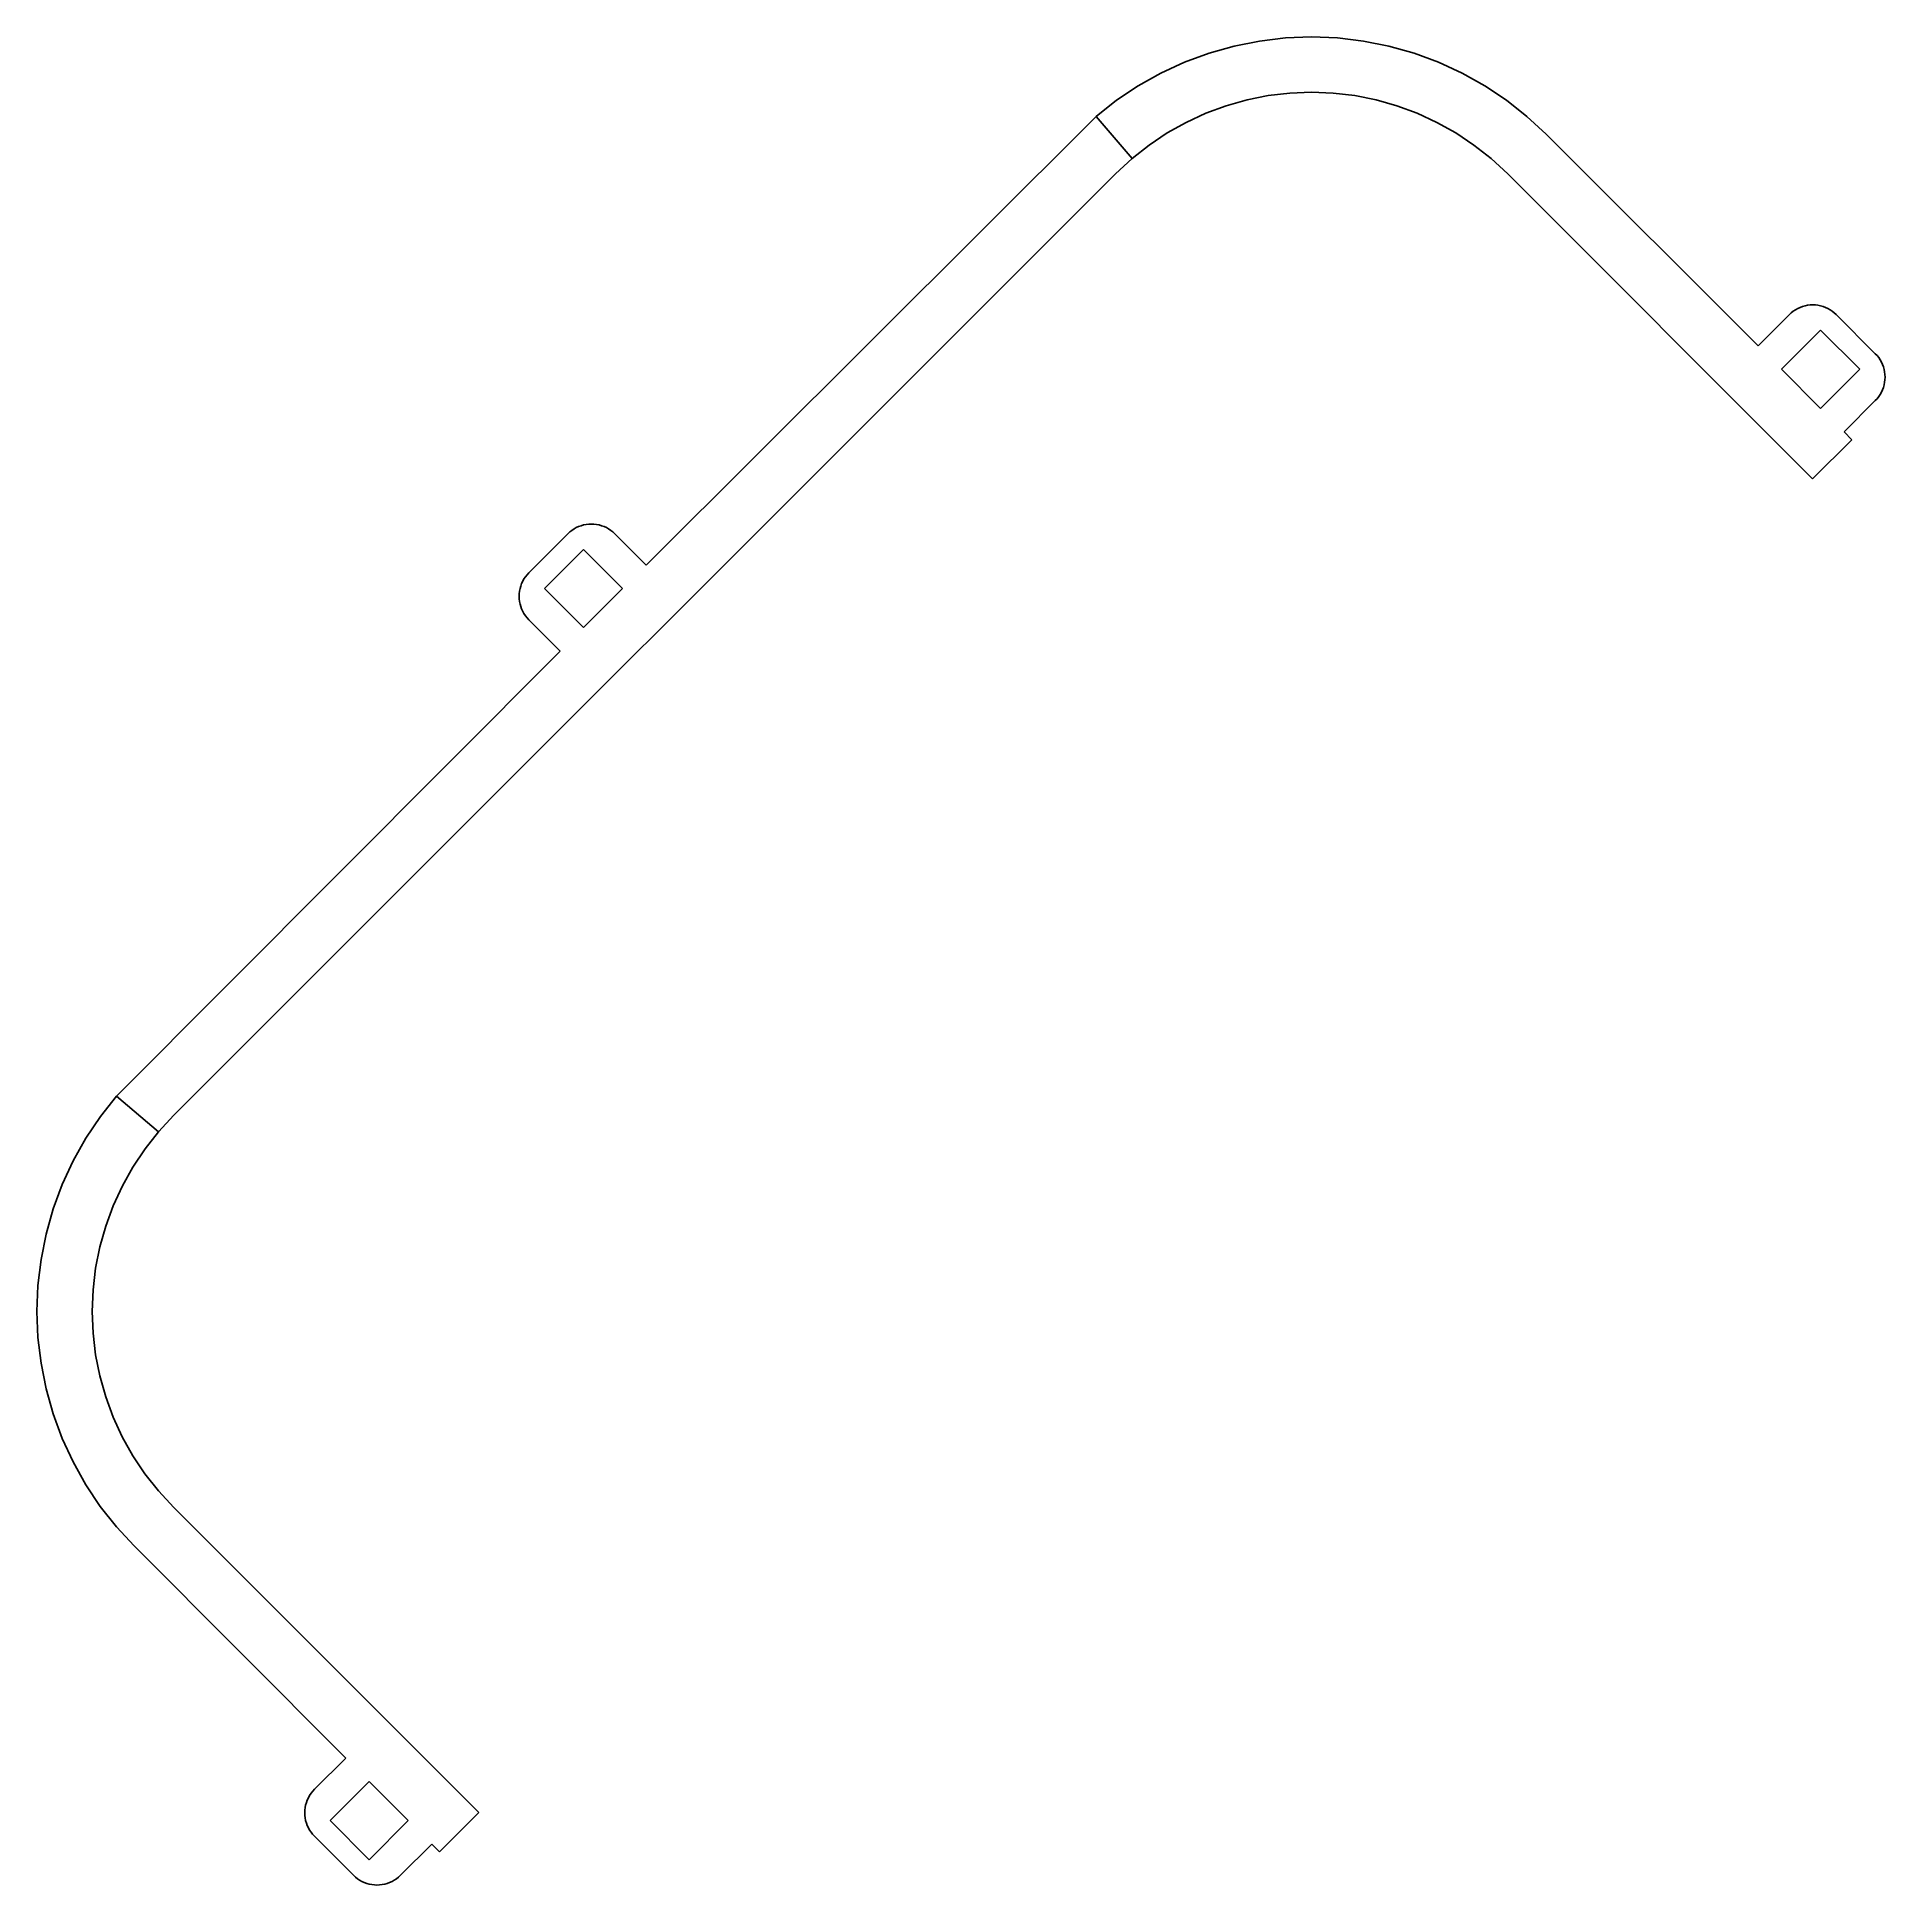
# Model space of a CAD drawing. Extents: x 5 to 841, y 5 to 841.
import ezdxf

# ---------------------------------------------------------------- set-up
doc = ezdxf.new("R2010")
doc.units = 0

msp = doc.modelspace()

# ---------------------------------------------------------------- linework, layer by layer
at = {"layer": 'Layer 1'}
for p, q in [((535.109, 833.514), (546.445, 836.71)), ((546.445, 836.71), (557.997, 839.007)), ((557.997, 839.007), (569.694, 840.39)), ((569.694, 840.39), (581.463, 840.852)), ((581.463, 840.852), (593.232, 840.389)), ((593.232, 840.389), (604.928, 839.004)), ((604.928, 839.004), (616.48, 836.705)), ((616.48, 836.705), (627.815, 833.507)), ((513.362, 824.508), (524.059, 829.437)), ((524.059, 829.437), (535.109, 833.514)), ((627.815, 833.507), (638.865, 829.43)), ((638.865, 829.43), (649.561, 824.498)), ((503.085, 818.753), (513.362, 824.508)), ((649.561, 824.498), (659.837, 818.743)), ((484.042, 804.92), (493.292, 812.21)), ((493.292, 812.21), (503.085, 818.753)), ((552.28, 812.4), (542.833, 809.736)), ((561.906, 814.314), (552.28, 812.4)), ((571.654, 815.467), (561.906, 814.314)), ((581.461, 815.851), (571.654, 815.467)), ((591.269, 815.466), (581.461, 815.851)), ((601.015, 814.311), (591.269, 815.466)), ((610.642, 812.396), (601.015, 814.311)), ((620.089, 809.731), (610.642, 812.396)), ((659.837, 818.743), (669.63, 812.198)), ((669.63, 812.198), (678.879, 804.906)), ((280.483, 602.017), (484.042, 804.92)), ((500.277, 785.908), (484.042, 804.92)), ((533.624, 806.34), (524.71, 802.231)), ((542.833, 809.736), (533.624, 806.34)), ((629.296, 806.333), (620.089, 809.731)), ((638.21, 802.223), (629.296, 806.333)), ((678.879, 804.906), (687.527, 796.911)), ((516.147, 797.436), (507.985, 791.984)), ((524.71, 802.231), (516.147, 797.436)), ((646.773, 797.427), (638.21, 802.223)), ((654.934, 791.974), (646.773, 797.427)), ((687.527, 796.911), (783.426, 701.144)), ((500.277, 785.908), (492.745, 778.928)), ((507.985, 791.984), (500.277, 785.908)), ((662.641, 785.897), (654.934, 791.974)), ((670.198, 778.89), (662.641, 785.897)), ((492.745, 778.928), (66.9527, 353.139)), ((808.1, 640.965), (670.198, 778.89)), ((802.437, 718.536), (803.542, 718.944)), ((803.542, 718.944), (804.675, 719.263)), ((804.675, 719.263), (805.83, 719.493)), ((805.83, 719.493), (807, 719.631)), ((807, 719.631), (808.176, 719.677)), ((808.176, 719.677), (809.353, 719.631)), ((809.353, 719.631), (810.523, 719.493)), ((810.523, 719.493), (811.678, 719.262)), ((811.678, 719.262), (812.812, 718.943)), ((812.812, 718.943), (813.917, 718.535)), ((783.426, 701.144), (797.57, 715.285)), ((797.57, 715.285), (798.435, 716.084)), ((798.435, 716.084), (799.36, 716.813)), ((799.36, 716.813), (800.339, 717.468)), ((800.339, 717.468), (801.367, 718.043)), ((801.367, 718.043), (802.437, 718.536)), ((813.917, 718.535), (814.986, 718.042)), ((814.986, 718.042), (816.014, 717.466)), ((816.014, 717.466), (816.993, 716.812)), ((816.993, 716.812), (817.918, 716.083)), ((817.918, 716.083), (818.782, 715.283)), ((818.782, 715.283), (836.459, 697.605)), ((811.711, 708.213), (794.032, 690.537)), ((829.387, 690.535), (811.711, 708.213)), ((836.459, 697.605), (837.259, 696.74)), ((837.259, 696.74), (837.987, 695.815)), ((837.987, 695.815), (838.642, 694.836)), ((838.642, 694.836), (839.217, 693.808)), ((839.217, 693.808), (839.71, 692.739)), ((794.032, 690.537), (811.708, 672.858)), ((811.708, 672.858), (829.387, 690.535)), ((839.71, 692.739), (840.118, 691.634)), ((840.118, 691.634), (840.438, 690.5)), ((840.438, 690.5), (840.668, 689.345)), ((840.805, 685.821), (840.667, 684.652)), ((840.668, 689.345), (840.806, 688.175)), ((840.852, 686.998), (840.805, 685.821)), ((840.806, 688.175), (840.852, 686.998)), ((837.257, 677.257), (836.458, 676.392)), ((837.986, 678.182), (837.257, 677.257)), ((838.641, 679.161), (837.986, 678.182)), ((839.217, 680.188), (838.641, 679.161)), ((839.71, 681.258), (839.217, 680.188)), ((840.118, 682.363), (839.71, 681.258)), ((840.437, 683.496), (840.118, 682.363)), ((840.667, 684.652), (840.437, 683.496)), ((836.458, 676.392), (822.315, 662.251)), ((822.315, 662.251), (825.779, 658.642)), ((825.779, 658.642), (808.1, 640.965)), ((247.897, 618.342), (248.924, 618.917)), ((248.924, 618.917), (249.994, 619.411)), ((249.994, 619.411), (251.099, 619.818)), ((251.099, 619.818), (252.232, 620.138)), ((252.232, 620.138), (253.387, 620.367)), ((253.387, 620.367), (254.557, 620.506)), ((254.557, 620.506), (255.734, 620.552)), ((255.734, 620.552), (256.911, 620.506)), ((256.911, 620.506), (258.081, 620.368)), ((258.081, 620.368), (259.235, 620.138)), ((259.235, 620.138), (260.369, 619.818)), ((260.369, 619.818), (261.474, 619.41)), ((261.474, 619.41), (262.545, 618.918)), ((262.545, 618.918), (263.571, 618.342)), ((227.45, 598.482), (245.128, 616.159)), ((245.128, 616.159), (245.992, 616.958)), ((245.992, 616.958), (246.917, 617.687)), ((246.917, 617.687), (247.897, 618.342)), ((263.571, 618.342), (264.551, 617.687)), ((264.551, 617.687), (265.476, 616.959)), ((265.476, 616.959), (266.341, 616.159)), ((266.341, 616.159), (280.483, 602.017)), ((252.198, 609.087), (234.521, 591.41)), ((269.876, 591.409), (252.198, 609.087)), ((223.79, 592.51), (224.199, 593.615)), ((224.199, 593.615), (224.692, 594.685)), ((224.692, 594.685), (225.267, 595.712)), ((225.267, 595.712), (225.922, 596.692)), ((225.922, 596.692), (226.65, 597.616)), ((226.65, 597.616), (227.45, 598.482)), ((223.057, 587.875), (223.103, 589.052)), ((223.103, 586.698), (223.057, 587.875)), ((223.103, 589.052), (223.241, 590.221)), ((223.241, 585.528), (223.103, 586.698)), ((223.241, 590.221), (223.471, 591.377)), ((223.471, 584.373), (223.241, 585.528)), ((223.471, 591.377), (223.79, 592.51)), ((234.521, 591.41), (252.199, 573.732)), ((252.199, 573.732), (269.876, 591.409)), ((223.79, 583.239), (223.471, 584.373)), ((224.198, 582.134), (223.79, 583.239)), ((224.691, 581.065), (224.198, 582.134)), ((225.266, 580.037), (224.691, 581.065)), ((225.921, 579.058), (225.266, 580.037)), ((226.65, 578.133), (225.921, 579.058)), ((227.45, 577.268), (226.65, 578.133)), ((241.592, 563.125), (227.45, 577.268)), ((40.9634, 361.845), (241.592, 563.125)), ((33.6692, 352.598), (40.9634, 361.845)), ((59.9695, 345.605), (40.9634, 361.845)), ((27.1233, 342.806), (33.6692, 352.598)), ((66.9527, 353.139), (59.9695, 345.605)), ((21.3657, 332.532), (27.1233, 342.806)), ((59.9695, 345.605), (53.8909, 337.898)), ((53.8909, 337.898), (48.4363, 329.739)), ((16.4323, 321.837), (21.3657, 332.532)), ((48.4363, 329.739), (43.6381, 321.176)), ((12.3533, 310.788), (16.4323, 321.837)), ((43.6381, 321.176), (39.527, 312.264)), ((9.15301, 299.453), (12.3533, 310.788)), ((39.527, 312.264), (36.1276, 303.057)), ((36.1276, 303.057), (33.4612, 293.611)), ((6.8523, 287.902), (9.15301, 299.453)), ((33.4612, 293.611), (31.5438, 283.985)), ((5.46524, 276.206), (6.8523, 287.902)), ((5, 264.437), (5.46524, 276.206)), ((31.5438, 283.985), (30.3876, 274.238)), ((30.3876, 274.238), (29.9997, 264.431)), ((5.45943, 252.668), (5, 264.437)), ((29.9997, 264.431), (30.3829, 254.624)), ((6.84053, 240.971), (5.45943, 252.668)), ((30.3829, 254.624), (31.5338, 244.876)), ((31.5338, 244.876), (33.4463, 235.249)), ((9.13577, 229.42), (6.84053, 240.971)), ((33.4463, 235.249), (36.1081, 225.802)), ((12.33, 218.083), (9.13577, 229.42)), ((36.1081, 225.802), (39.5029, 216.593)), ((16.4038, 207.032), (12.33, 218.083)), ((39.5029, 216.593), (43.6096, 207.678)), ((21.3317, 196.334), (16.4038, 207.032)), ((43.6096, 207.678), (48.4032, 199.114)), ((27.0842, 186.057), (21.3317, 196.334)), ((48.4032, 199.114), (53.8545, 190.952)), ((33.6251, 176.262), (27.0842, 186.057)), ((53.8545, 190.952), (59.9289, 183.243)), ((40.9147, 167.011), (33.6251, 176.262)), ((59.9289, 183.243), (66.9328, 175.683)), ((66.9328, 175.683), (204.816, 37.7381)), ((48.9075, 158.361), (40.9147, 167.011)), ((144.645, 62.4298), (48.9075, 158.361)), ((130.499, 48.2912), (144.645, 62.4298)), ((155.248, 51.8205), (137.566, 34.1471)), ((172.921, 34.139), (155.248, 51.8205)), ((126.519, 41.1869), (126.839, 42.3204)), ((126.839, 42.3204), (127.247, 43.4253)), ((127.247, 43.4253), (127.74, 44.4947)), ((127.74, 44.4947), (128.316, 45.5223)), ((128.316, 45.5223), (128.97, 46.5013)), ((128.97, 46.5013), (129.7, 47.4261)), ((129.7, 47.4261), (130.499, 48.2912)), ((126.104, 37.6856), (126.15, 38.8621)), ((126.15, 36.5086), (126.104, 37.6856)), ((126.15, 38.8621), (126.289, 40.0322)), ((126.288, 35.3388), (126.15, 36.5086)), ((126.517, 34.1833), (126.288, 35.3388)), ((126.289, 40.0322), (126.519, 41.1869)), ((126.837, 33.0499), (126.517, 34.1833)), ((137.566, 34.1471), (155.239, 16.4658)), ((155.239, 16.4658), (172.921, 34.139)), ((204.816, 37.7381), (187.134, 20.0649)), ((127.244, 31.9449), (126.837, 33.0499)), ((127.737, 30.8748), (127.244, 31.9449)), ((128.312, 29.847), (127.737, 30.8748)), ((128.966, 28.8677), (128.312, 29.847)), ((129.695, 27.9428), (128.966, 28.8677)), ((130.494, 27.0775), (129.695, 27.9428)), ((148.167, 9.39578), (130.494, 27.0775)), ((183.526, 23.5292), (169.38, 9.39072)), ((187.134, 20.0649), (183.526, 23.5292)), ((149.032, 8.59636), (148.167, 9.39578)), ((149.956, 7.86675), (149.032, 8.59636)), ((168.515, 8.59118), (167.59, 7.86233)), ((169.38, 9.39072), (168.515, 8.59118)), ((150.936, 7.21205), (149.956, 7.86675)), ((151.963, 6.63627), (150.936, 7.21205)), ((153.033, 6.14328), (151.963, 6.63627)), ((154.138, 5.73516), (153.033, 6.14328)), ((155.271, 5.41503), (154.138, 5.73516)), ((156.426, 5.18513), (155.271, 5.41503)), ((157.596, 5.04649), (156.426, 5.18513)), ((158.773, 5), (157.596, 5.04649)), ((159.949, 5.04572), (158.773, 5)), ((161.119, 5.18418), (159.949, 5.04572)), ((162.274, 5.41336), (161.119, 5.18418)), ((163.408, 5.73278), (162.274, 5.41336)), ((164.513, 6.14024), (163.408, 5.73278)), ((165.583, 6.63293), (164.513, 6.14024)), ((166.611, 7.20817), (165.583, 6.63293)), ((167.59, 7.86233), (166.611, 7.20817))]:
    msp.add_line(p, q, dxfattribs=at)

doc.saveas('drawing.dxf')
